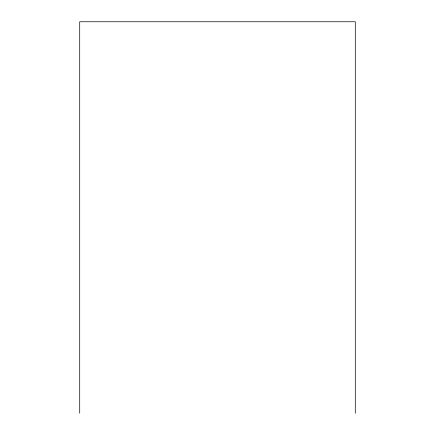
<?xml version="1.0" encoding="UTF-8"?>
<svg xmlns="http://www.w3.org/2000/svg" width="435" height="435" viewBox="0 0 435 435"><rect width="100%" height="100%" fill="white"/><g stroke="black" fill="none" stroke-linecap="round" stroke-linejoin="round"><path stroke-width="0.65" d="M355.286 413.25L355.286 21.75L79.714 21.75L79.714 413.25"/></g></svg>
